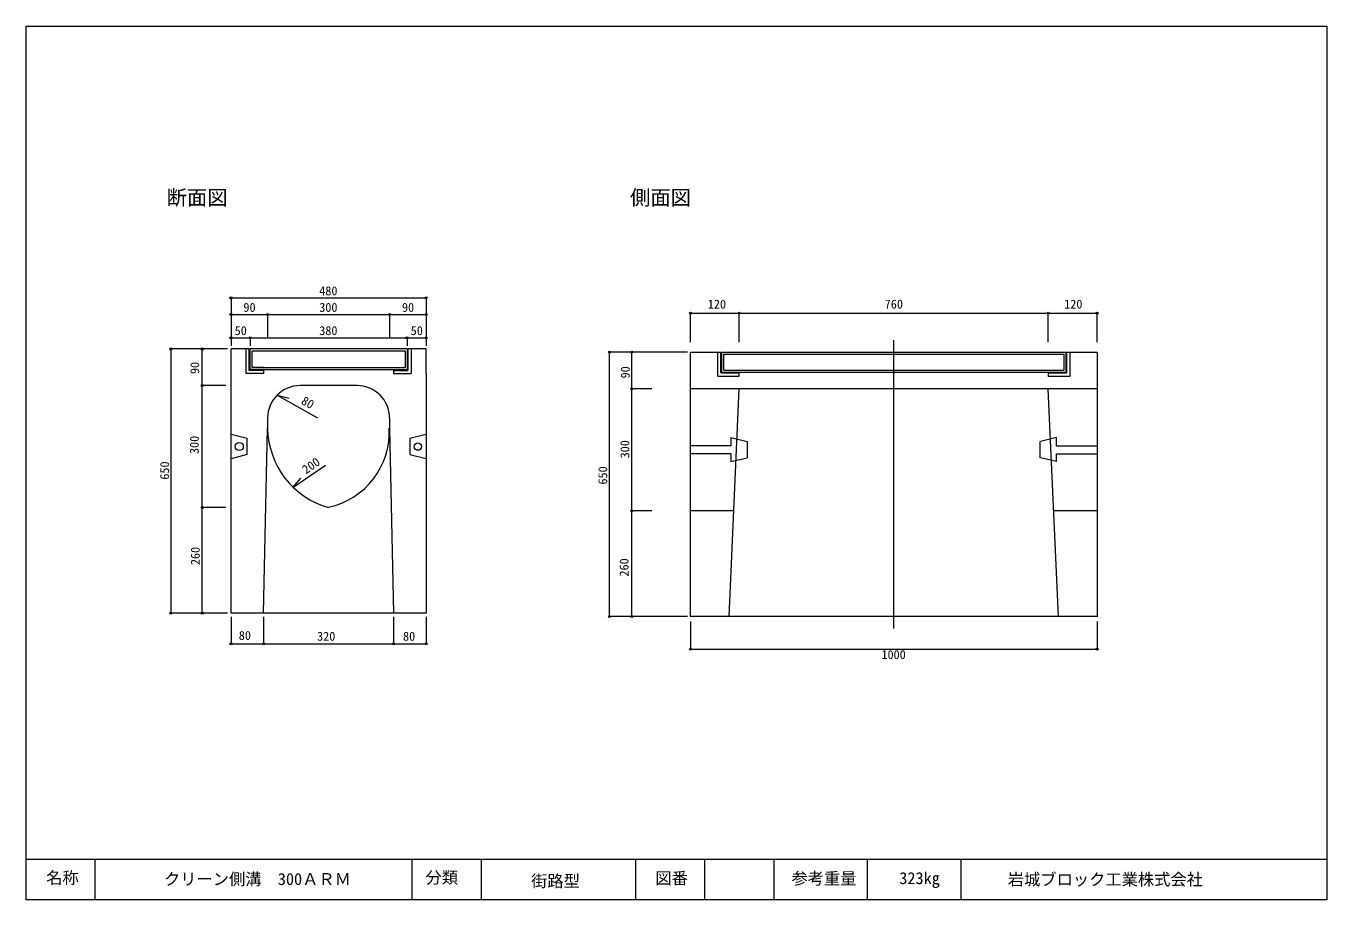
# Model space of a CAD drawing. Units: millimetres, scale not verified. Extents: x 403 to 3603, y 425 to 2575.
import ezdxf
from ezdxf.enums import TextEntityAlignment as Align

# ---------------------------------------------------------------- set-up
doc = ezdxf.new("R2010")
doc.units = ezdxf.units.MM
doc.header["$LTSCALE"] = 10
doc.header["$PDMODE"] = 32
doc.header["$PDSIZE"] = 5
doc.layers.add('通り芯', color=7, linetype='Continuous', lineweight=18)
doc.styles.add('ＭＳ ゴシック', font='')
doc.styles.get('ＭＳ ゴシック').set_extended_font_data('MS Gothic')

msp = doc.modelspace()

# ---------------------------------------------------------------- linework, layer by layer
at = {"layer": '通り芯'}
for p, q in [((402.7, 424.6), (402.7, 2574.6)), ((402.7, 2574.6), (3602.7, 2574.6)), ((3602.7, 2574.6), (3602.7, 424.6)), ((906.93, 1905.55), (1386.93, 1905.55)), ((906.93, 1905.55), (906.93, 1807.66)), ((1386.93, 1905.55), (1386.93, 1807.66)), ((906.93, 1864.85), (996.93, 1864.85)), ((906.93, 1864.85), (906.93, 1807.66)), ((996.93, 1864.85), (996.93, 1807.66)), ((996.93, 1864.85), (1296.93, 1864.85)), ((1296.93, 1864.85), (1296.93, 1807.66)), ((1296.93, 1864.85), (1386.93, 1864.85)), ((1386.93, 1864.85), (1386.93, 1807.66)), ((2037.04, 1868.37), (2157.04, 1868.37)), ((2037.04, 1796.99), (2037.04, 1868.37)), ((2157.04, 1796.99), (2157.04, 1868.37)), ((2157.04, 1868.37), (2917.04, 1868.37)), ((2917.04, 1796.99), (2917.04, 1868.37)), ((2917.04, 1868.37), (3037.04, 1868.37)), ((3037.04, 1796.99), (3037.04, 1868.37)), ((906.93, 1807.66), (953.93, 1807.66)), ((906.93, 1807.66), (906.93, 1787.99)), ((953.93, 1807.66), (953.93, 1787.99)), ((953.93, 1807.66), (1339.93, 1807.66)), ((1339.93, 1807.66), (1339.93, 1787.99)), ((1339.93, 1807.66), (1386.93, 1807.66)), ((1386.93, 1807.66), (1386.93, 1787.99)), ((2537.04, 1092.1), (2537.04, 1802.1)), ((759.16, 1780.06), (759.16, 1130.06)), ((897.92, 1780.06), (759.16, 1780.06)), ((836.36, 1690.06), (836.36, 1780.06)), ((893.96, 1780.06), (836.36, 1780.06)), ((906.93, 1130.06), (906.93, 1780.06)), ((951.93, 1780.06), (906.93, 1780.06)), ((943.93, 1779.3), (943.93, 1780.06)), ((943.93, 1719.4), (943.93, 1779.3)), ((951.93, 1779.13), (951.93, 1780.06)), ((951.93, 1727.4), (951.93, 1779.13)), ((1339.93, 1780.06), (953.93, 1780.06)), ((953.93, 1729.4), (953.93, 1780.06)), ((953.93, 1729.4), (953.93, 1778.06)), ((958.93, 1734.4), (958.93, 1775.06)), ((1334.93, 1775.06), (958.93, 1775.06)), ((1334.93, 1775.06), (1334.93, 1734.4)), ((1339.93, 1780.06), (1339.93, 1729.4)), ((1341.93, 1780.06), (1341.93, 1727.4)), ((1349.93, 1780.06), (1341.93, 1780.06)), ((1386.93, 1780.06), (1349.93, 1780.06)), ((1349.93, 1780.06), (1349.93, 1719.4)), ((1386.93, 1720.06), (1386.93, 1780.06)), ((1838.17, 1122.1), (1838.17, 1772.1)), ((1963.64, 1772.1), (1838.17, 1772.1)), ((1893.07, 1682.1), (1893.07, 1772.1)), ((1958.42, 1772.1), (1893.07, 1772.1)), ((2029.44, 1772.1), (1952.22, 1772.1)), ((2037.04, 1122.1), (2037.04, 1772.1)), ((2037.04, 1772.1), (2104.04, 1772.1)), ((2104.04, 1713.1), (2104.04, 1772.1)), ((2104.04, 1772.1), (2112.04, 1772.1)), ((2112.04, 1721.1), (2112.04, 1772.1)), ((2114.04, 1723.1), (2114.04, 1772.1)), ((2114.04, 1772.1), (2537.04, 1772.1)), ((2119.04, 1728.1), (2119.04, 1767.1)), ((2119.04, 1767.1), (2537.04, 1767.1)), ((2537.04, 1772.1), (2960.04, 1772.1)), ((2537.04, 1767.1), (2955.04, 1767.1)), ((2955.04, 1767.1), (2955.04, 1728.1)), ((2960.04, 1772.1), (2960.04, 1723.1)), ((2970.04, 1771.4), (2962.04, 1771.4)), ((2962.04, 1771.4), (2962.04, 1720.4)), ((3037.04, 1771.4), (2970.04, 1771.4)), ((2970.04, 1771.4), (2970.04, 1712.4)), ((3037.04, 1771.4), (3037.04, 1122.1)), ((986.93, 1729.4), (953.93, 1729.4)), ((986.93, 1734.4), (958.93, 1734.4)), ((986.93, 1734.4), (1306.93, 1734.4)), ((986.93, 1729.4), (1306.93, 1729.4)), ((1306.93, 1734.4), (1334.93, 1734.4)), ((1306.93, 1729.4), (1339.93, 1729.4)), ((2119.04, 1728.1), (2537.04, 1728.1)), ((2537.04, 1728.1), (2955.04, 1728.1)), ((986.93, 1719.4), (943.93, 1719.4)), ((986.93, 1727.4), (951.93, 1727.4)), ((986.93, 1727.4), (986.93, 1719.4)), ((1306.93, 1727.4), (1306.93, 1719.4)), ((1306.93, 1727.4), (1341.93, 1727.4)), ((1306.93, 1719.4), (1349.93, 1719.4)), ((1386.93, 1720.06), (1386.93, 1130.06)), ((2104.04, 1713.1), (2157.04, 1713.1)), ((2112.04, 1721.1), (2157.04, 1721.1)), ((2114.04, 1723.1), (2537.04, 1723.1)), ((2157.04, 1713.1), (2157.04, 1721.1)), ((2537.04, 1723.1), (2960.04, 1723.1)), ((2917.04, 1720.4), (2917.04, 1712.4)), ((2962.04, 1720.4), (2917.04, 1720.4)), ((2970.04, 1712.4), (2917.04, 1712.4)), ((836.36, 1390.07), (836.36, 1690.06)), ((893.96, 1690.06), (836.36, 1690.06)), ((1020.74, 1666.71), (1119.35, 1610.72)), ((1020.74, 1666.71), (1049.78, 1659.15)), ((1216.93, 1690.06), (1076.93, 1690.06)), ((1893.07, 1382.1), (1893.07, 1682.1)), ((1942.22, 1682.1), (1893.07, 1682.1)), ((2157.04, 1682.1), (2037.04, 1682.1)), ((2132.03, 1122.1), (2157.04, 1682.1)), ((3037.04, 1682.1), (2157.04, 1682.1)), ((2942.04, 1122.1), (2917.04, 1682.1)), ((996.93, 1610.06), (996.93, 1584.71)), ((1296.93, 1610.06), (1296.93, 1584.71)), ((906.93, 1570.31), (946.93, 1560.31)), ((986.93, 1130.06), (996.88, 1584.72)), ((1296.91, 1584.74), (1306.72, 1130.17)), ((1346.93, 1560.29), (1386.81, 1570.15)), ((946.93, 1520.29), (946.93, 1560.31)), ((1346.93, 1560.29), (1346.93, 1520.36)), ((2137.04, 1542.1), (2037.04, 1542.1)), ((2136.63, 1562.24), (2176.44, 1552.64)), ((2137.04, 1542.1), (2137.04, 1562.15)), ((2177.04, 1512.28), (2177.04, 1552.49)), ((2897.08, 1512.28), (2897.08, 1552.49)), ((2937.48, 1562.24), (2897.67, 1552.64)), ((2937.08, 1542.1), (2937.08, 1562.15)), ((2937.08, 1542.1), (3037.08, 1542.1)), ((946.93, 1520.29), (906.93, 1510.16)), ((1346.93, 1520.36), (1386.81, 1510.51)), ((2137.04, 1522.1), (2037.04, 1522.1)), ((2136.63, 1503.22), (2176.44, 1512.14)), ((2137.04, 1503.31), (2137.04, 1522.1)), ((2937.48, 1503.22), (2897.67, 1512.14)), ((2937.08, 1522.1), (3037.08, 1522.1)), ((2937.08, 1503.31), (2937.08, 1522.1)), ((1059.18, 1439.4), (1139.41, 1494.56)), ((1059.18, 1439.4), (1078.66, 1462.22)), ((836.36, 1130.06), (836.36, 1390.07)), ((893.96, 1390.07), (836.36, 1390.07)), ((893.96, 1390.07), (836.36, 1390.07)), ((1893.07, 1122.1), (1893.07, 1382.1)), ((1942.22, 1382.1), (1893.07, 1382.1)), ((2143.64, 1382.1), (2037.04, 1382.1)), ((3037.04, 1382.1), (2930.43, 1382.1)), ((897.92, 1130.06), (759.16, 1130.06)), ((893.96, 1130.06), (836.36, 1130.06)), ((1386.93, 1130.06), (906.93, 1130.06)), ((906.93, 1121.33), (906.93, 1054.55)), ((986.93, 1121.33), (986.93, 1054.55)), ((1306.93, 1121.33), (1306.93, 1054.55)), ((1386.93, 1121.33), (1386.93, 1054.55)), ((1963.64, 1122.1), (1838.17, 1122.1)), ((1958.42, 1122.1), (1893.07, 1122.1)), ((2029.44, 1122.1), (1952.22, 1122.1)), ((3037.04, 1122.1), (2037.04, 1122.1)), ((2037.04, 1109.52), (2037.04, 1041.9)), ((3037.04, 1109.52), (3037.04, 1041.9)), ((906.93, 1054.55), (986.93, 1054.55)), ((986.93, 1054.55), (1306.93, 1054.55)), ((1306.93, 1054.55), (1386.93, 1054.55)), ((2037.04, 1041.9), (2132.03, 1041.9)), ((2132.03, 1041.9), (2942.04, 1041.9)), ((2942.04, 1041.9), (3037.04, 1041.9)), ((3602.7, 524.6), (402.7, 524.6)), ((572.7, 424.6), (572.7, 524.6)), ((1352.7, 424.6), (1352.7, 524.6)), ((1522.7, 424.6), (1522.7, 524.6)), ((1902.7, 424.6), (1902.7, 524.6)), ((2072.7, 424.6), (2072.7, 524.6)), ((2242.7, 424.6), (2242.7, 524.6)), ((2472.7, 424.6), (2472.7, 524.6)), ((2702.7, 424.6), (2702.7, 524.6)), ((3602.7, 424.6), (402.7, 424.6))]:
    msp.add_line(p, q, dxfattribs=at)
for centre, radius in [((927.16, 1540.27), 10.05), ((1366.46, 1539.85), 9.04)]:
    msp.add_circle(centre, radius, dxfattribs=at)
for centre, radius, start, end in [((1076.93, 1610.06), 80, 90, 180), ((1216.93, 1610.06), 80, 0, 90), ((1202.08, 1587.69), 205.18, 180.8318, 254.40176), ((1107.16, 1576.12), 189.34, 281.9552, 2.80611)]:
    msp.add_arc(centre, radius, start, end, dxfattribs=at)
for p in [(906.93, 1905.55), (1386.93, 1905.55), (906.93, 1864.85), (996.93, 1864.85), (1296.93, 1864.85), (1386.93, 1864.85), (2037.04, 1868.37), (2157.04, 1868.37), (2917.04, 1868.37), (3037.04, 1868.37), (906.93, 1807.66), (953.93, 1807.66), (1339.93, 1807.66), (1386.93, 1807.66), (759.16, 1780.06), (836.36, 1780.06), (1838.17, 1772.1), (1893.07, 1772.1), (836.36, 1690.06), (1893.07, 1682.1), (836.36, 1390.07), (836.36, 1390.07), (1893.07, 1382.1), (759.16, 1130.06), (836.36, 1130.06), (1838.17, 1122.1), (1893.07, 1122.1), (906.93, 1054.55), (986.93, 1054.55), (1306.93, 1054.55), (1386.93, 1054.55), (2037.04, 1041.9), (3037.04, 1041.9)]:
    msp.add_point(p, dxfattribs=at)

# ---------------------------------------------------------------- texts
at = {"layer": '通り芯', "style": 'ＭＳ ゴシック'}
for s, height, p in [('側面図', 36.66, (1888.32, 2123.29)), ('断面図', 36.66, (748.52, 2123.29)), ('480', 21.99, (1123.93, 1905.55)), ('90', 21.99, (937.43, 1864.85)), ('300', 21.99, (1123.93, 1864.85)), ('90', 21.99, (1327.43, 1864.85)), ('120', 21.99, (2079.65, 1872.92)), ('760', 21.99, (2514.78, 1872.92)), ('120', 21.99, (2956.31, 1872.92)), ('50', 21.99, (915.93, 1807.66)), ('380', 21.99, (1123.93, 1807.66)), ('50', 21.99, (1348.93, 1807.66)), ('80', 21.99, (926.02, 1057.73)), ('320', 21.99, (1118.69, 1055.76)), ('80', 21.99, (1330.04, 1055.76)), ('1000', 21.99, (2506.78, 1010.65)), ('名称', 29.33, (452.17, 455.92)), ('クリーン側溝\u3000300ＡＲＭ', 29.33, (742.01, 452.66)), ('分類', 29.33, (1385.34, 456.3)), ('街路型', 29.33, (1645.09, 447.8)), ('図番', 29.33, (1950.72, 454.81)), ('参考重量', 29.33, (2285.33, 454.16)), ('323㎏', 29.33, (2550.68, 454.84)), ('岩城ブロック工業株式会社', 29.33, (2817.54, 451.78))]:
    msp.add_text(s, height=height, dxfattribs=at).set_placement(p, align=Align.BOTTOM_LEFT)
for s, rotation, p in [('90', 90, (835.39, 1718.36)), ('90', 90, (1894.23, 1707.7)), ('80', 330.412, (1074.11, 1640.44)), ('300', 90, (834.15, 1521.7)), ('300', 90, (1893.26, 1510.96)), ('200', 34.509, (1095.13, 1466.04)), ('650', 90, (761.18, 1458.62)), ('650', 90, (1838.89, 1446.58)), ('260', 90, (836.63, 1248.35)), ('260', 90, (1891.3, 1220.26))]:
    msp.add_text(s, height=21.99, rotation=rotation, dxfattribs=at).set_placement(p, align=Align.BOTTOM_LEFT)

doc.saveas('drawing.dxf')
